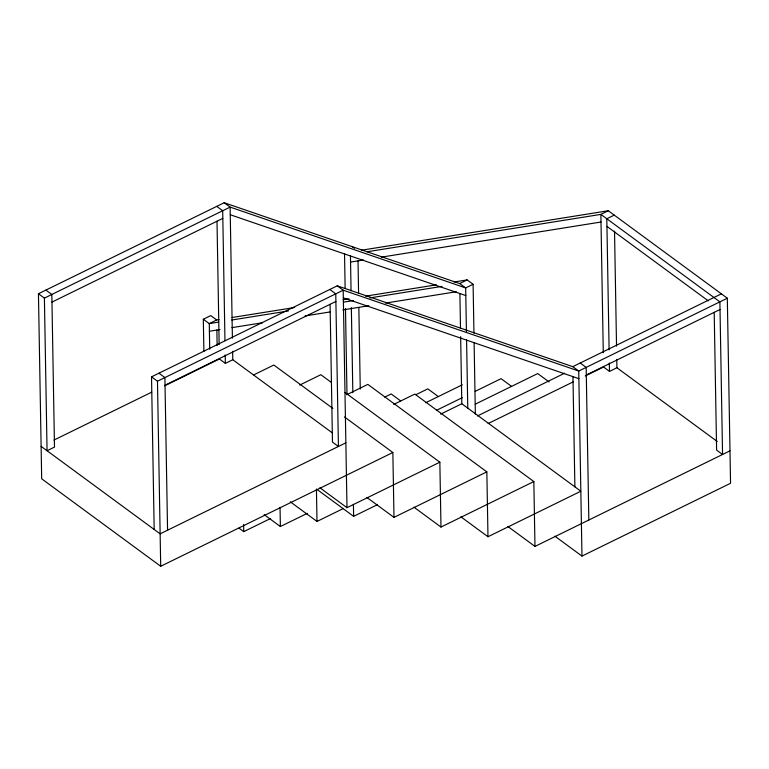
<?xml version="1.0" encoding="UTF-8"?>
<svg xmlns="http://www.w3.org/2000/svg" width="769" height="769" viewBox="0 0 769 769"><rect width="100%" height="100%" fill="white"/><g stroke="black" fill="none" stroke-linecap="round" stroke-linejoin="round"><path stroke-width="1.15" d="M460.65 336.687L461.813 403.754L580.845 491.228L487.979 536.733L486.844 471.868L393.988 517.374L392.853 452.508L160.702 566.272L41.68 478.799L38.45 293.739L224.173 202.728L459.718 283.559L465.668 287.933L466.427 331.487M38.45 293.739L44.4 298.112L230.123 207.101L465.668 287.933L473.098 284.29L473.954 333.179M51.965 302.102L222.827 218.367M203.881 351.433L203.324 319.241L210.754 315.598L216.704 319.971L219.059 319.596M216.704 319.971L209.274 323.614L203.324 319.241M154.185 529.466L151.522 376.839L337.245 285.828L572.79 366.659L578.74 371.033L581.97 556.093L730.55 483.278L727.32 298.218L608.298 210.744L361.392 250.233M151.522 376.839L157.472 381.213L343.195 290.201L578.74 371.033L727.32 298.218M165.037 385.202L335.899 301.467M53.917 440.089L151.704 392.171M164.604 385.846L219.405 358.988L225.355 363.362L232.786 359.729L332.189 432.784M253.78 374.859L273.831 365.035L332.862 408.416M459.718 283.559L467.148 279.916L473.098 284.29M608.298 210.744L600.868 214.388L366.957 251.79M614.248 215.118L606.818 218.761L609.106 349.818M299.727 385.058L320.827 374.714L331.477 382.529M346.723 394.737L367.822 384.394L486.844 471.868M384.731 397.121L391.19 393.959L400.726 400.966M393.718 404.417L414.818 394.074L533.84 481.548L534.974 546.413L729.983 450.845M415.971 394.66L427.814 388.854L438.311 396.564M425.69 402.754L462.294 384.817M345.858 442.829L160.135 533.84L41.113 446.366M436.475 410.319L462.313 397.66M475.232 391.325L501.08 378.665L511.568 386.374M440.714 414.097L461.813 403.754M475.261 404.167L537.704 373.571L549.153 381.982M572.79 366.659L721.37 293.845M477.434 415.952L564.638 373.215M238.976 528.13L243.744 531.629L270.659 518.441M586.305 375.022L720.024 309.494M488.142 423.556L573.338 381.808M585.199 375.993L603.53 367.015L609.481 371.389L616.911 367.745L717.275 441.512M264.161 514.624L280.377 526.534L307.292 513.346M290.298 501.811L317.001 521.44L342.839 508.78M319.894 487.777L346.992 507.694L439.849 462.188L440.983 527.053L533.84 481.548M317.386 489.709L353.634 516.345L377.319 504.733M350.549 262.075L363.545 259.989M381.27 257.154L601.002 222.02M232.055 317.51L294.671 307.504M343.109 299.756L349.011 298.805M365.554 296.161L436.436 284.828M454.152 281.992L467.148 279.916M218.723 322.096L209.274 323.614L209.716 349.213M231.719 320.019L288.423 310.955M343.945 302.073L353.394 300.564M369.937 297.911L442.002 286.385M209.408 331.247L220.04 329.545M231.853 327.652L262.565 322.74M305.091 315.934L329.901 311.974M342.897 309.888L368.889 305.735M385.423 303.092L456.305 291.759M230.258 214.734L465.803 295.565M343.33 297.834L578.874 378.665M606.952 226.394L708.287 300.862M580.22 363.016L586.17 367.39L588.833 520.017M351.894 246.426L354.451 248.3M224.173 202.728L230.123 207.101L232.411 338.158M337.245 285.828L343.195 290.201L346.992 507.694M216.743 206.361L222.693 210.735L224.961 340.6M329.814 289.471L335.765 293.845L338.427 446.472L332.477 442.098L330.074 304.284M554.882 536.176L581.97 556.093M345.021 392.488L439.849 462.188M507.886 526.496L534.974 546.413M344.474 416.952L392.853 452.508M460.881 516.816L487.979 536.733M413.885 507.136L440.983 527.053M366.89 497.456L393.988 517.374M45.88 290.096L51.831 294.469L54.493 447.097L47.063 450.74L44.4 298.112M158.952 373.196L164.902 377.569L167.565 530.206M714.199 312.31L716.602 450.115L722.552 454.489L719.89 301.861L600.868 214.388L603.281 352.635M614.527 231.133L616.536 346.175M616.767 359.354L616.911 367.745M609.336 362.997L609.481 371.389M572.963 376.685L574.885 486.854M474.117 342.714L475.367 414.26M466.581 339.869L467.773 408.128M459.891 293.585L460.496 328.305M358.027 260.826L358.585 293.181M358.844 307.562L360.257 389.047M350.443 255.529L351.058 290.826M351.346 307.61L352.836 392.69M353.423 504.329L353.634 516.345M344.531 253.645L345.137 288.221M345.492 308.494L346.982 394.343M316.434 489.007L317.001 521.44M280.041 507.319L280.377 526.534M243.619 524.429L243.744 531.629M232.642 351.337L232.786 359.729M225.211 354.98L225.355 363.362M217.002 221.184L219.155 344.608M216.877 329.997L217.146 345.579M157.472 381.213L160.702 566.272"/></g></svg>
